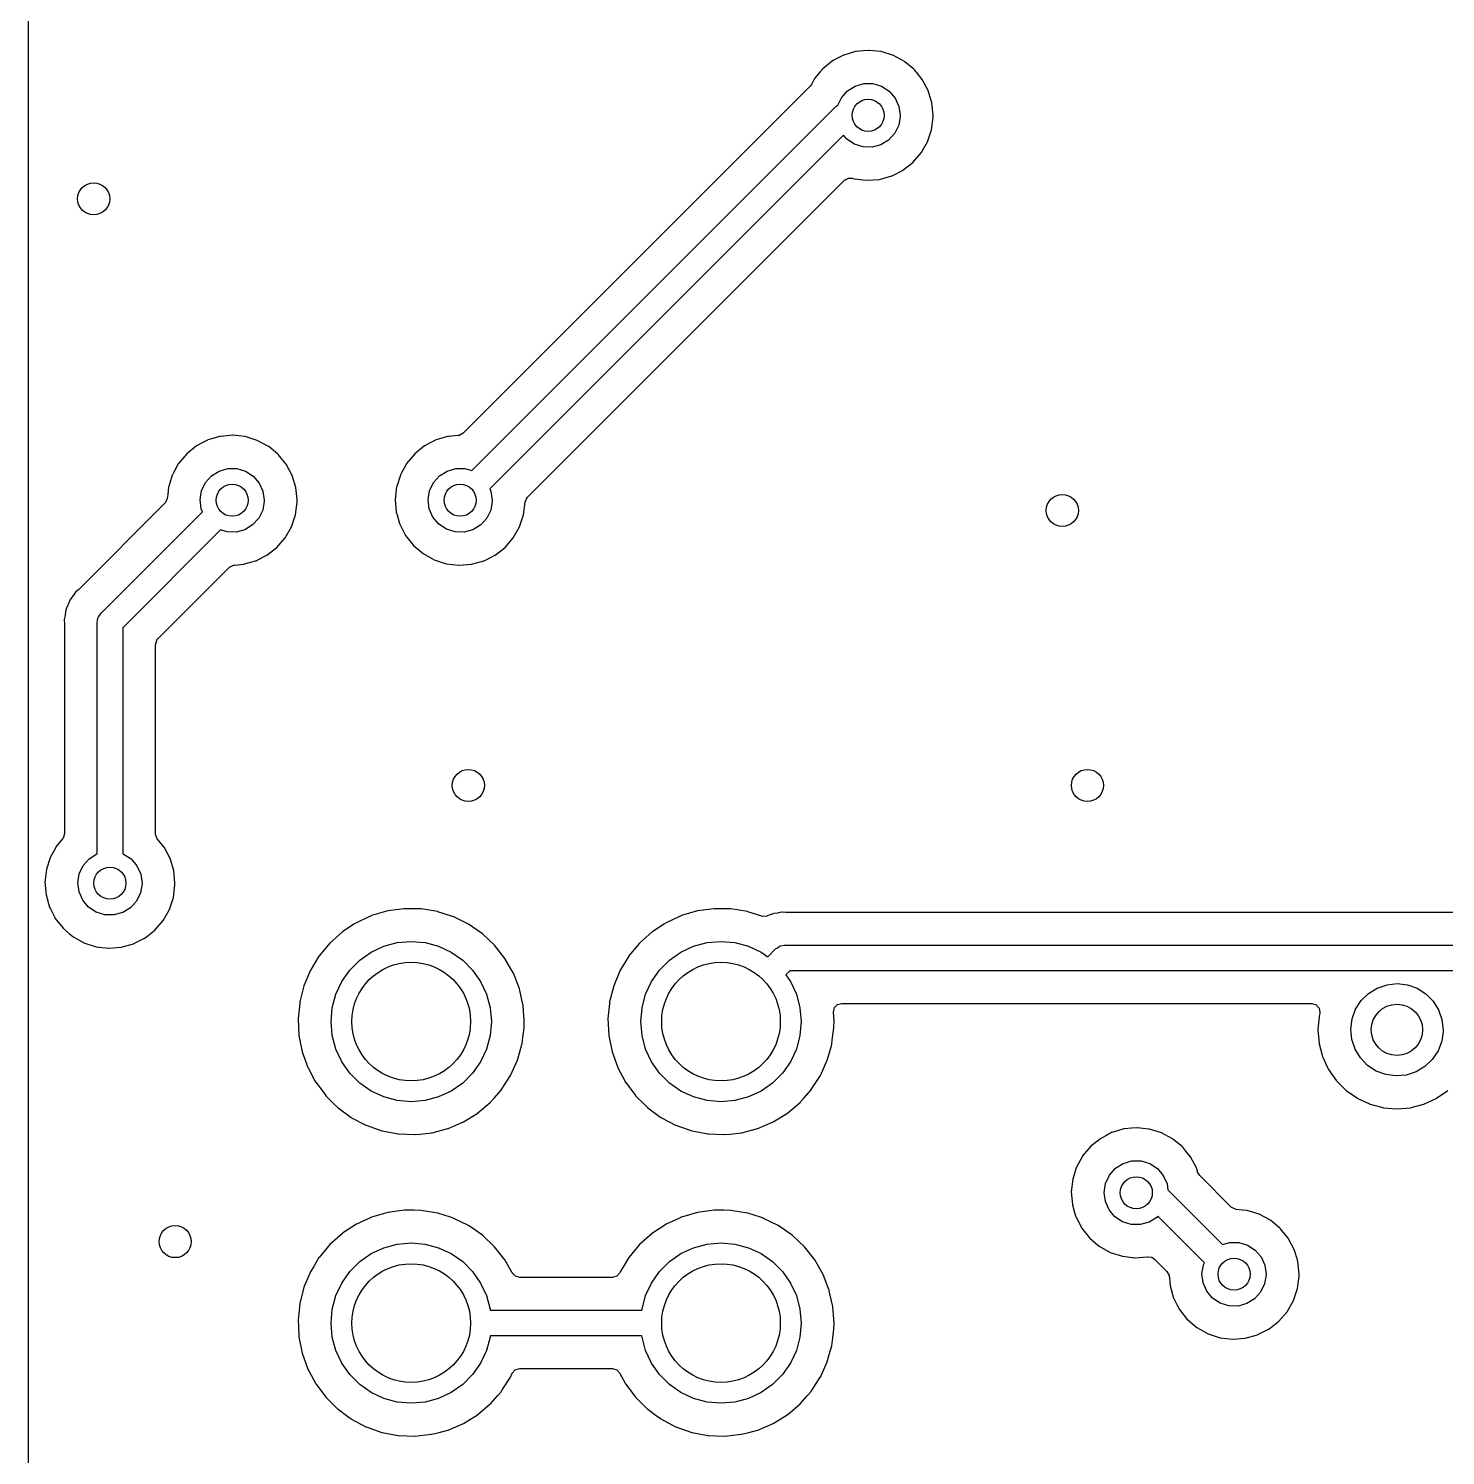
# Model space of a CAD drawing. Extents: x 41 to 172, y -238 to -26.
# Drawn here: x 41.15 to 63.24, y -192.56 to -170.32 of the extents above; entities that cross this region are included whole.
import ezdxf

# ---------------------------------------------------------------- set-up
doc = ezdxf.new("R2010")
doc.units = 0
doc.layers.add('BLACK', color=7, linetype='CONTINUOUS')

msp = doc.modelspace()

# ---------------------------------------------------------------- linework, layer by layer
at = {"layer": 'BLACK', "linetype": 'CONTINUOUS'}
for p, q in [((41.1485, -238.125), (41.1485, -26.0345)), ((53.6846, -170.824), (53.5305, -170.948)), ((53.7814, -170.773), (53.6846, -170.824)), ((53.8544, -170.735), (53.7814, -170.773)), ((53.8599, -170.732), (53.8544, -170.735)), ((53.8544, -170.735), (53.8544, -170.735)), ((53.9575, -170.704), (53.8599, -170.732)), ((54.0437, -170.678), (53.9575, -170.704)), ((54.0496, -170.676), (54.0437, -170.678)), ((54.0437, -170.678), (54.0437, -170.678)), ((54.0557, -170.676), (54.0496, -170.676)), ((54.0558, -170.676), (54.0557, -170.676)), ((54.1641, -170.666), (54.0558, -170.676)), ((54.2466, -170.659), (54.1641, -170.666)), ((54.2527, -170.659), (54.2466, -170.659)), ((54.4371, -170.679), (54.2527, -170.659)), ((54.2527, -170.659), (54.2527, -170.659)), ((54.4433, -170.679), (54.4371, -170.679)), ((54.4371, -170.679), (54.4371, -170.679)), ((54.6322, -170.738), (54.4433, -170.679)), ((54.8062, -170.832), (54.6322, -170.738)), ((54.8109, -170.836), (54.8062, -170.832)), ((54.9522, -170.953), (54.8109, -170.836)), ((54.8109, -170.836), (54.8109, -170.836)), ((53.4882, -170.998), (53.4033, -171.099)), ((53.5265, -170.953), (53.4882, -170.998)), ((53.5305, -170.948), (53.5265, -170.953)), ((54.9586, -170.958), (54.9522, -170.953)), ((54.9625, -170.963), (54.9586, -170.958)), ((54.9906, -170.997), (54.9625, -170.963)), ((54.9625, -170.963), (54.9625, -170.963)), ((55.0836, -171.111), (54.9906, -170.997)), ((53.3329, -171.217), (47.9231, -176.627)), ((53.3543, -171.189), (53.3329, -171.217)), ((53.3765, -171.148), (53.3543, -171.189)), ((53.4033, -171.099), (53.3765, -171.148)), ((53.9154, -171.291), (54.0353, -171.216)), ((54.0353, -171.216), (54.1716, -171.177)), ((54.1716, -171.177), (54.3134, -171.177)), ((54.3134, -171.177), (54.4492, -171.218)), ((54.4492, -171.218), (54.5682, -171.295)), ((55.1764, -171.286), (55.0836, -171.111)), ((53.7677, -171.512), (53.8216, -171.397)), ((53.8216, -171.397), (53.9154, -171.291)), ((54.5682, -171.295), (54.6607, -171.403)), ((54.6607, -171.403), (54.7194, -171.532)), ((55.2336, -171.475), (55.1764, -171.286)), ((55.2529, -171.672), (55.2336, -171.475)), ((48.059, -177.21), (53.7389, -171.53)), ((53.7389, -171.53), (53.7672, -171.513)), ((53.7672, -171.513), (53.7677, -171.512)), ((54.7394, -171.684), (54.7158, -171.824)), ((54.7194, -171.532), (54.7395, -171.672)), ((54.7395, -171.672), (54.7394, -171.684)), ((55.2277, -171.896), (55.2525, -171.7)), ((55.2525, -171.7), (55.2529, -171.672)), ((54.7158, -171.824), (54.654, -171.952)), ((55.1653, -172.084), (55.2277, -171.896)), ((53.8532, -171.982), (48.3412, -177.494)), ((53.9062, -172.045), (53.8532, -171.982)), ((54.0242, -172.123), (53.9062, -172.045)), ((54.1596, -172.165), (54.0242, -172.123)), ((54.3013, -172.168), (54.1596, -172.165)), ((54.4381, -172.131), (54.3013, -172.168)), ((54.5589, -172.057), (54.4381, -172.131)), ((54.654, -171.952), (54.5589, -172.057)), ((55.0676, -172.256), (55.1653, -172.084)), ((54.9383, -172.406), (55.0676, -172.256)), ((54.4155, -172.67), (54.606, -172.617)), ((54.606, -172.617), (54.6115, -172.614)), ((54.6115, -172.614), (54.777, -172.53)), ((54.6115, -172.614), (54.6115, -172.614)), ((54.777, -172.53), (54.7825, -172.528)), ((54.777, -172.53), (54.777, -172.53)), ((54.7825, -172.528), (54.9383, -172.406)), ((53.112, -173.442), (53.8695, -172.684)), ((53.8695, -172.684), (53.9318, -172.65)), ((53.9318, -172.65), (53.9975, -172.654)), ((53.9975, -172.654), (54.0219, -172.662)), ((54.0219, -172.662), (54.028, -172.662)), ((54.028, -172.662), (54.028, -172.662)), ((54.028, -172.662), (54.1617, -172.678)), ((54.1617, -172.678), (54.2183, -172.685)), ((54.2183, -172.685), (54.2244, -172.685)), ((54.2244, -172.685), (54.4093, -172.67)), ((54.2244, -172.685), (54.2244, -172.685)), ((54.4093, -172.67), (54.4093, -172.67)), ((54.4093, -172.67), (54.4155, -172.67)), ((49.77, -176.784), (53.112, -173.442)), ((43.7681, -176.825), (43.614, -176.949)), ((43.856, -176.779), (43.7681, -176.825)), ((43.9379, -176.736), (43.856, -176.779)), ((43.9434, -176.733), (43.9379, -176.736)), ((43.9379, -176.736), (43.9379, -176.736)), ((44.0221, -176.71), (43.9434, -176.733)), ((44.1272, -176.679), (44.0221, -176.71)), ((44.1331, -176.678), (44.1272, -176.679)), ((44.1272, -176.679), (44.1272, -176.679)), ((44.1392, -176.677), (44.1331, -176.678)), ((44.1393, -176.677), (44.1392, -176.677)), ((44.2476, -176.667), (44.1393, -176.677)), ((44.3301, -176.66), (44.2476, -176.667)), ((44.3362, -176.66), (44.3301, -176.66)), ((44.5206, -176.68), (44.3362, -176.66)), ((44.3362, -176.66), (44.3362, -176.66)), ((44.5268, -176.68), (44.5206, -176.68)), ((44.5206, -176.68), (44.5206, -176.68)), ((44.7157, -176.739), (44.5268, -176.68)), ((44.8897, -176.833), (44.7157, -176.739)), ((44.8944, -176.837), (44.8897, -176.833)), ((45.0357, -176.954), (44.8944, -176.837)), ((44.8944, -176.837), (44.8944, -176.837)), ((47.3241, -176.825), (47.17, -176.949)), ((47.412, -176.779), (47.3241, -176.825)), ((47.4939, -176.736), (47.412, -176.779)), ((47.4994, -176.733), (47.4939, -176.736)), ((47.4939, -176.736), (47.4939, -176.736)), ((47.5781, -176.71), (47.4994, -176.733)), ((47.6832, -176.679), (47.5781, -176.71)), ((47.6891, -176.678), (47.6832, -176.679)), ((47.6832, -176.679), (47.6832, -176.679)), ((47.6952, -176.677), (47.6891, -176.678)), ((47.6953, -176.677), (47.6952, -176.677)), ((47.8454, -176.663), (47.6953, -176.677)), ((47.8608, -176.661), (47.8454, -176.663)), ((47.9231, -176.627), (47.8608, -176.661)), ((48.928, -177.626), (49.77, -176.784)), ((43.614, -176.949), (43.4868, -177.1)), ((45.0421, -176.959), (45.0357, -176.954)), ((45.046, -176.964), (45.0421, -176.959)), ((45.0884, -177.016), (45.046, -176.964)), ((45.046, -176.964), (45.046, -176.964)), ((45.1671, -177.112), (45.0884, -177.016)), ((47.17, -176.949), (47.0428, -177.1)), ((43.3897, -177.28), (43.3336, -177.456)), ((43.3916, -177.274), (43.3897, -177.28)), ((43.3897, -177.28), (43.3897, -177.28)), ((43.4064, -177.247), (43.3916, -177.274)), ((43.4839, -177.106), (43.4064, -177.247)), ((43.4868, -177.1), (43.4839, -177.106)), ((43.4839, -177.106), (43.4839, -177.106)), ((43.9989, -177.292), (44.1188, -177.217)), ((44.1188, -177.217), (44.2551, -177.178)), ((44.2551, -177.178), (44.3969, -177.178)), ((44.3969, -177.178), (44.5327, -177.219)), ((44.5327, -177.219), (44.6517, -177.296)), ((45.2599, -177.287), (45.1671, -177.112)), ((45.3171, -177.476), (45.2599, -177.287)), ((46.9457, -177.28), (46.8896, -177.456)), ((46.9476, -177.274), (46.9457, -177.28)), ((46.9457, -177.28), (46.9457, -177.28)), ((46.9624, -177.247), (46.9476, -177.274)), ((47.0399, -177.106), (46.9624, -177.247)), ((47.0428, -177.1), (47.0399, -177.106)), ((47.0399, -177.106), (47.0399, -177.106)), ((47.5549, -177.292), (47.6748, -177.217)), ((47.6748, -177.217), (47.8111, -177.178)), ((47.8111, -177.178), (47.9529, -177.178)), ((47.9529, -177.178), (48.059, -177.21)), ((43.3318, -177.462), (43.3182, -177.583)), ((43.3336, -177.456), (43.3318, -177.462)), ((43.8448, -177.527), (43.9051, -177.398)), ((43.9051, -177.398), (43.9989, -177.292)), ((44.6517, -177.296), (44.7442, -177.404)), ((44.7442, -177.404), (44.8029, -177.533)), ((45.335, -177.659), (45.3171, -177.476)), ((46.8878, -177.462), (46.8657, -177.659)), ((46.8896, -177.456), (46.8878, -177.462)), ((47.4008, -177.527), (47.4611, -177.398)), ((47.4611, -177.398), (47.5549, -177.292)), ((48.3412, -177.494), (48.3589, -177.533)), ((43.2753, -177.719), (41.9375, -179.057)), ((43.2839, -177.709), (43.2753, -177.719)), ((43.3114, -177.644), (43.2839, -177.709)), ((43.3182, -177.583), (43.3114, -177.644)), ((43.823, -177.667), (43.8448, -177.527)), ((43.8414, -177.807), (43.823, -177.667)), ((44.8229, -177.685), (44.7993, -177.825)), ((44.8029, -177.533), (44.823, -177.673)), ((44.823, -177.673), (44.8229, -177.685)), ((45.3112, -177.898), (45.336, -177.701)), ((45.3364, -177.673), (45.335, -177.659)), ((45.336, -177.701), (45.3364, -177.673)), ((46.8657, -177.659), (46.8662, -177.665)), ((46.8662, -177.665), (46.8816, -177.848)), ((47.379, -177.667), (47.4008, -177.527)), ((47.3974, -177.807), (47.379, -177.667)), ((48.3789, -177.685), (48.3553, -177.825)), ((48.3589, -177.533), (48.379, -177.673)), ((48.379, -177.673), (48.3789, -177.685)), ((48.8672, -177.898), (48.892, -177.701)), ((48.892, -177.701), (48.8932, -177.701)), ((48.8932, -177.701), (48.9161, -177.64)), ((48.9161, -177.64), (48.928, -177.626)), ((42.2766, -179.437), (43.8611, -177.852)), ((43.8611, -177.852), (43.8414, -177.807)), ((44.7375, -177.953), (44.6424, -178.058)), ((44.7993, -177.825), (44.7375, -177.953)), ((45.2488, -178.085), (45.3112, -177.898)), ((46.8816, -177.848), (46.8823, -177.856)), ((46.8823, -177.856), (46.8942, -177.898)), ((46.8942, -177.898), (46.9343, -178.037)), ((47.4545, -177.937), (47.3974, -177.807)), ((47.5457, -178.046), (47.4545, -177.937)), ((48.2935, -177.953), (48.1984, -178.058)), ((48.3553, -177.825), (48.2935, -177.953)), ((48.8048, -178.085), (48.8672, -177.898)), ((44.1434, -178.135), (42.618, -179.661)), ((44.2431, -178.167), (44.1434, -178.135)), ((44.3848, -178.169), (44.2431, -178.167)), ((44.5216, -178.132), (44.3848, -178.169)), ((44.6424, -178.058), (44.5216, -178.132)), ((45.1511, -178.257), (45.2488, -178.085)), ((46.9343, -178.037), (46.9368, -178.046)), ((46.9368, -178.046), (47.0272, -178.222)), ((47.6637, -178.124), (47.5457, -178.046)), ((47.7991, -178.167), (47.6637, -178.124)), ((47.9408, -178.169), (47.7991, -178.167)), ((48.0776, -178.132), (47.9408, -178.169)), ((48.1984, -178.058), (48.0776, -178.132)), ((48.7071, -178.257), (48.8048, -178.085)), ((45.0218, -178.407), (45.1511, -178.257)), ((47.0272, -178.222), (47.15, -178.377)), ((47.15, -178.377), (47.3006, -178.505)), ((48.5778, -178.407), (48.7071, -178.257)), ((44.499, -178.671), (44.6895, -178.618)), ((44.6895, -178.618), (44.695, -178.615)), ((44.695, -178.615), (44.8605, -178.531)), ((44.695, -178.615), (44.695, -178.615)), ((44.8605, -178.531), (44.866, -178.529)), ((44.8605, -178.531), (44.8605, -178.531)), ((44.866, -178.529), (45.0218, -178.407)), ((47.3006, -178.505), (47.4733, -178.602)), ((47.4733, -178.602), (47.6614, -178.663)), ((48.055, -178.671), (48.2455, -178.618)), ((48.2455, -178.618), (48.251, -178.615)), ((48.251, -178.615), (48.3839, -178.548)), ((48.251, -178.615), (48.251, -178.615)), ((48.3839, -178.548), (48.4165, -178.531)), ((48.4165, -178.531), (48.422, -178.529)), ((48.4165, -178.531), (48.4165, -178.531)), ((48.422, -178.529), (48.5778, -178.407)), ((43.1634, -179.835), (44.2797, -178.718)), ((44.2797, -178.718), (44.342, -178.684)), ((44.342, -178.684), (44.3591, -178.682)), ((44.3591, -178.682), (44.4139, -178.678)), ((44.4139, -178.678), (44.4928, -178.671)), ((44.4928, -178.671), (44.4928, -178.671)), ((44.4928, -178.671), (44.499, -178.671)), ((47.6614, -178.663), (47.8578, -178.686)), ((47.8578, -178.686), (47.8639, -178.686)), ((47.8639, -178.686), (48.0488, -178.671)), ((47.8639, -178.686), (47.8639, -178.686)), ((48.0488, -178.671), (48.0488, -178.671)), ((48.0488, -178.671), (48.055, -178.671)), ((41.9312, -179.062), (41.8876, -179.1)), ((41.9375, -179.057), (41.9312, -179.062)), ((41.7862, -179.248), (41.7658, -179.3)), ((41.789, -179.241), (41.7862, -179.248)), ((41.7862, -179.248), (41.7862, -179.248)), ((41.7934, -179.235), (41.789, -179.241)), ((41.7946, -179.232), (41.7934, -179.235)), ((41.803, -179.217), (41.7946, -179.232)), ((41.8044, -179.215), (41.803, -179.217)), ((41.8075, -179.208), (41.8044, -179.215)), ((41.8469, -179.158), (41.8075, -179.208)), ((41.8509, -179.153), (41.8469, -179.158)), ((41.8832, -179.107), (41.8509, -179.153)), ((41.8876, -179.1), (41.8832, -179.107)), ((41.7173, -179.47), (41.7057, -179.533)), ((41.7184, -179.464), (41.7173, -179.47)), ((41.7257, -179.408), (41.7184, -179.464)), ((41.7267, -179.401), (41.7257, -179.408)), ((41.7257, -179.408), (41.7257, -179.408)), ((41.7295, -179.393), (41.7267, -179.401)), ((41.7301, -179.391), (41.7295, -179.393)), ((41.7348, -179.375), (41.7301, -179.391)), ((41.7356, -179.372), (41.7348, -179.375)), ((41.737, -179.365), (41.7356, -179.372)), ((41.7632, -179.306), (41.737, -179.365)), ((41.7658, -179.3), (41.7632, -179.306)), ((42.2255, -179.545), (42.2292, -179.512)), ((42.2292, -179.512), (42.2354, -179.502)), ((42.2354, -179.502), (42.2379, -179.491)), ((42.2379, -179.491), (42.2588, -179.465)), ((42.2588, -179.465), (42.2766, -179.437)), ((41.7057, -179.533), (41.7061, -179.541)), ((41.7061, -179.541), (41.7061, -179.541)), ((41.7061, -179.541), (41.7093, -179.595)), ((41.7093, -179.595), (41.7095, -179.603)), ((41.7095, -179.603), (41.7095, -182.871)), ((42.218, -179.578), (42.2255, -179.545)), ((42.218, -183.184), (42.218, -179.578)), ((42.618, -179.661), (42.618, -183.185)), ((43.1265, -179.924), (43.1465, -179.856)), ((43.1265, -182.87), (43.1265, -179.924)), ((43.1465, -179.856), (43.1634, -179.835)), ((41.5818, -183.069), (41.5789, -183.075)), ((41.68, -182.952), (41.5818, -183.069)), ((41.6895, -182.94), (41.68, -182.952)), ((41.7095, -182.871), (41.6895, -182.94)), ((43.1273, -182.884), (43.1265, -182.87)), ((43.1549, -182.95), (43.1273, -182.884)), ((43.2621, -183.081), (43.1549, -182.95)), ((41.4847, -183.249), (41.4286, -183.425)), ((41.4866, -183.243), (41.4847, -183.249)), ((41.4847, -183.249), (41.4847, -183.249)), ((41.5479, -183.131), (41.4866, -183.243)), ((41.5789, -183.075), (41.5479, -183.131)), ((41.5789, -183.075), (41.5789, -183.075)), ((42.0001, -183.367), (42.0939, -183.261)), ((42.0939, -183.261), (42.2138, -183.186)), ((42.2138, -183.186), (42.218, -183.184)), ((42.618, -183.185), (42.6277, -183.188)), ((42.6277, -183.188), (42.7467, -183.265)), ((42.7467, -183.265), (42.8392, -183.373)), ((43.3549, -183.256), (43.2621, -183.081)), ((43.4121, -183.445), (43.3549, -183.256)), ((41.4268, -183.431), (41.4047, -183.628)), ((41.4286, -183.425), (41.4268, -183.431)), ((41.918, -183.636), (41.9398, -183.496)), ((41.9398, -183.496), (42.0001, -183.367)), ((42.8392, -183.373), (42.8979, -183.502)), ((42.8979, -183.502), (42.918, -183.642)), ((43.4314, -183.642), (43.4121, -183.445)), ((41.4047, -183.628), (41.4213, -183.825)), ((41.9364, -183.776), (41.918, -183.636)), ((42.9179, -183.654), (42.8943, -183.794)), ((42.918, -183.642), (42.9179, -183.654)), ((43.4062, -183.867), (43.431, -183.67)), ((43.431, -183.67), (43.4314, -183.642)), ((41.4213, -183.825), (41.4758, -184.015)), ((41.9935, -183.906), (41.9364, -183.776)), ((42.0847, -184.015), (41.9935, -183.906)), ((42.8325, -183.922), (42.7374, -184.027)), ((42.8943, -183.794), (42.8325, -183.922)), ((43.3438, -184.054), (43.4062, -183.867)), ((41.4758, -184.015), (41.4903, -184.043)), ((41.4903, -184.043), (41.5581, -184.175)), ((41.5581, -184.175), (41.5662, -184.191)), ((42.2027, -184.093), (42.0847, -184.015)), ((42.3381, -184.136), (42.2027, -184.093)), ((42.4798, -184.138), (42.3381, -184.136)), ((42.6166, -184.101), (42.4798, -184.138)), ((42.7374, -184.027), (42.6166, -184.101)), ((43.2461, -184.226), (43.3438, -184.054)), ((46.4567, -184.167), (46.2601, -184.258)), ((46.4932, -184.15), (46.4567, -184.167)), ((46.4974, -184.148), (46.4932, -184.15)), ((46.4932, -184.15), (46.4932, -184.15)), ((46.7484, -184.075), (46.4974, -184.148)), ((47.0073, -184.04), (46.7484, -184.075)), ((47.012, -184.04), (47.0073, -184.04)), ((47.1549, -184.042), (47.012, -184.04)), ((47.012, -184.04), (47.012, -184.04)), ((47.2687, -184.043), (47.1549, -184.042)), ((47.5267, -184.085), (47.2687, -184.043)), ((47.5311, -184.087), (47.5267, -184.085)), ((47.7593, -184.16), (47.5311, -184.087)), ((47.7756, -184.165), (47.7593, -184.16)), ((47.7798, -184.167), (47.7756, -184.165)), ((48.0058, -184.279), (47.7798, -184.167)), ((47.7798, -184.167), (47.7798, -184.167)), ((51.2867, -184.167), (51.0901, -184.258)), ((51.3232, -184.15), (51.2867, -184.167)), ((51.3274, -184.148), (51.3232, -184.15)), ((51.3232, -184.15), (51.3232, -184.15)), ((51.5784, -184.075), (51.3274, -184.148)), ((51.8373, -184.04), (51.5784, -184.075)), ((51.842, -184.04), (51.8373, -184.04)), ((51.9849, -184.042), (51.842, -184.04)), ((51.842, -184.04), (51.842, -184.04)), ((52.0987, -184.043), (51.9849, -184.042)), ((52.3567, -184.085), (52.0987, -184.043)), ((52.3611, -184.087), (52.3567, -184.085)), ((52.5792, -184.157), (52.3611, -184.087)), ((52.5914, -184.16), (52.5792, -184.157)), ((52.6622, -184.154), (52.5914, -184.16)), ((52.6661, -184.153), (52.6622, -184.154)), ((52.6722, -184.15), (52.6661, -184.153)), ((52.7238, -184.128), (52.6722, -184.15)), ((52.7307, -184.125), (52.7238, -184.128)), ((52.7238, -184.128), (52.7238, -184.128)), ((52.7382, -184.123), (52.7307, -184.125)), ((52.7407, -184.123), (52.7382, -184.123)), ((52.757, -184.118), (52.7407, -184.123)), ((52.7597, -184.118), (52.757, -184.118)), ((52.7668, -184.115), (52.7597, -184.118)), ((52.8302, -184.107), (52.7668, -184.115)), ((52.8367, -184.106), (52.8302, -184.107)), ((52.8996, -184.095), (52.8367, -184.106)), ((52.9072, -184.096), (52.8996, -184.095)), ((52.9574, -184.099), (52.9072, -184.096)), ((52.9072, -184.096), (52.9072, -184.096)), ((52.9659, -184.099), (52.9574, -184.099)), ((72.0074, -184.099), (52.9659, -184.099)), ((41.5662, -184.191), (41.689, -184.346)), ((41.689, -184.346), (41.6937, -184.35)), ((41.6937, -184.35), (41.6937, -184.35)), ((41.6937, -184.35), (41.7873, -184.43)), ((42.961, -184.498), (43.1168, -184.376)), ((43.1168, -184.376), (43.2461, -184.226)), ((46.0415, -184.401), (45.8465, -184.575)), ((46.0454, -184.398), (46.0415, -184.401)), ((46.2211, -184.283), (46.0454, -184.398)), ((46.0454, -184.398), (46.0454, -184.398)), ((46.2601, -184.258), (46.2211, -184.283)), ((48.01, -184.281), (48.0058, -184.279)), ((48.2248, -184.43), (48.01, -184.281)), ((50.8715, -184.401), (50.6765, -184.575)), ((50.8754, -184.398), (50.8715, -184.401)), ((51.0511, -184.283), (50.8754, -184.398)), ((50.8754, -184.398), (50.8754, -184.398)), ((51.0901, -184.258), (51.0511, -184.283)), ((41.7873, -184.43), (41.8396, -184.474)), ((41.8396, -184.474), (42.0123, -184.571)), ((42.0123, -184.571), (42.2004, -184.632)), ((42.594, -184.64), (42.7845, -184.587)), ((42.7845, -184.587), (42.79, -184.584)), ((42.79, -184.584), (42.9555, -184.5)), ((42.79, -184.584), (42.79, -184.584)), ((42.9555, -184.5), (42.961, -184.498)), ((42.9555, -184.5), (42.9555, -184.5)), ((45.8465, -184.575), (45.6794, -184.776)), ((46.49, -184.717), (46.6875, -184.625)), ((46.6875, -184.625), (46.8979, -184.569)), ((46.8979, -184.569), (47.115, -184.55)), ((47.115, -184.55), (47.3321, -184.569)), ((47.3321, -184.569), (47.5425, -184.625)), ((47.5425, -184.625), (47.74, -184.717)), ((48.4151, -184.609), (48.2248, -184.43)), ((48.577, -184.814), (48.4151, -184.609)), ((50.6765, -184.575), (50.5094, -184.776)), ((51.32, -184.717), (51.5175, -184.625)), ((51.5175, -184.625), (51.7279, -184.569)), ((51.7279, -184.569), (51.945, -184.55)), ((51.945, -184.55), (52.1621, -184.569)), ((52.1621, -184.569), (52.3725, -184.625)), ((52.3725, -184.625), (52.57, -184.717)), ((52.8241, -184.649), (52.8503, -184.628)), ((52.8503, -184.628), (52.8615, -184.625)), ((52.8615, -184.625), (52.8712, -184.619)), ((52.8712, -184.619), (52.9044, -184.615)), ((52.9044, -184.615), (52.937, -184.608)), ((52.937, -184.608), (72.0323, -184.608)), ((42.2004, -184.632), (42.3968, -184.655)), ((42.3968, -184.655), (42.4029, -184.655)), ((42.4029, -184.655), (42.5878, -184.64)), ((42.4029, -184.655), (42.4029, -184.655)), ((42.5878, -184.64), (42.5878, -184.64)), ((42.5878, -184.64), (42.594, -184.64)), ((45.6769, -184.78), (45.5535, -184.983)), ((45.6794, -184.776), (45.6769, -184.78)), ((46.1574, -184.997), (46.3115, -184.842)), ((46.3115, -184.842), (46.49, -184.717)), ((47.74, -184.717), (47.9185, -184.842)), ((47.9185, -184.842), (48.0726, -184.997)), ((48.7066, -185.041), (48.577, -184.814)), ((50.5069, -184.78), (50.3835, -184.983)), ((50.5094, -184.776), (50.5069, -184.78)), ((50.9874, -184.997), (51.1415, -184.842)), ((51.1415, -184.842), (51.32, -184.717)), ((52.57, -184.717), (52.6727, -184.789)), ((52.6727, -184.789), (52.7958, -184.666)), ((52.7958, -184.666), (52.8241, -184.649)), ((45.5438, -184.999), (45.4427, -185.24)), ((45.5535, -184.983), (45.5438, -184.999)), ((46.0325, -185.175), (46.1574, -184.997)), ((48.0726, -184.997), (48.1975, -185.175)), ((48.7083, -185.045), (48.7066, -185.041)), ((48.7967, -185.272), (48.7083, -185.045)), ((48.7083, -185.045), (48.7083, -185.045)), ((50.3738, -184.999), (50.2727, -185.24)), ((50.3835, -184.983), (50.3738, -184.999)), ((50.8625, -185.175), (50.9874, -184.997)), ((53.0198, -185.008), (52.9556, -185.072)), ((52.9556, -185.072), (53.0275, -185.175)), ((71.9174, -185.008), (53.0198, -185.008)), ((45.4427, -185.24), (45.3784, -185.494)), ((45.9404, -185.372), (46.0325, -185.175)), ((48.1975, -185.175), (48.2896, -185.372)), ((48.8014, -185.284), (48.7967, -185.272)), ((48.8024, -185.289), (48.8014, -185.284)), ((48.8574, -185.532), (48.8024, -185.289)), ((50.2727, -185.24), (50.2084, -185.494)), ((50.7704, -185.372), (50.8625, -185.175)), ((53.0275, -185.175), (53.1196, -185.372)), ((62.0407, -185.361), (62.1774, -185.277)), ((62.1774, -185.277), (62.3294, -185.225)), ((62.3294, -185.225), (62.489, -185.208)), ((62.489, -185.208), (62.6484, -185.227)), ((62.6484, -185.227), (62.7996, -185.281)), ((62.7996, -185.281), (62.9352, -185.367)), ((45.376, -185.517), (45.3522, -185.754)), ((45.3779, -185.498), (45.376, -185.517)), ((45.3784, -185.494), (45.3779, -185.498)), ((45.3779, -185.498), (45.3779, -185.498)), ((45.884, -185.583), (45.9404, -185.372)), ((48.2896, -185.372), (48.346, -185.583)), ((50.206, -185.517), (50.1822, -185.754)), ((50.2079, -185.498), (50.206, -185.517)), ((50.2084, -185.494), (50.2079, -185.498)), ((50.2079, -185.498), (50.2079, -185.498)), ((50.714, -185.583), (50.7704, -185.372)), ((53.1196, -185.372), (53.176, -185.583)), ((53.7624, -185.532), (53.8231, -185.516)), ((53.8231, -185.516), (61.1582, -185.516)), ((61.1582, -185.516), (61.2263, -185.537)), ((61.8391, -185.608), (61.926, -185.473)), ((61.926, -185.473), (62.0407, -185.361)), ((62.9352, -185.367), (63.0483, -185.481)), ((63.0483, -185.481), (63.1333, -185.617)), ((45.865, -185.8), (45.884, -185.583)), ((48.346, -185.583), (48.365, -185.8)), ((48.8591, -185.539), (48.8574, -185.532)), ((48.8594, -185.544), (48.8591, -185.539)), ((48.8721, -185.715), (48.8594, -185.544)), ((48.8594, -185.544), (48.8594, -185.544)), ((48.875, -185.754), (48.8721, -185.715)), ((50.695, -185.8), (50.714, -185.583)), ((53.176, -185.583), (53.195, -185.8)), ((53.6974, -185.652), (53.7123, -185.582)), ((53.7025, -185.72), (53.6974, -185.652)), ((53.7084, -185.8), (53.7025, -185.72)), ((53.7123, -185.582), (53.7624, -185.532)), ((61.2263, -185.537), (61.2728, -185.59)), ((61.2695, -185.714), (61.2508, -185.928)), ((61.2799, -185.675), (61.2695, -185.714)), ((61.2728, -185.59), (61.2829, -185.66)), ((61.2829, -185.66), (61.2799, -185.675)), ((61.7842, -185.759), (61.8391, -185.608)), ((63.1333, -185.617), (63.1861, -185.768)), ((45.3522, -185.754), (45.3647, -186.015)), ((45.884, -186.017), (45.865, -185.8)), ((48.365, -185.8), (48.346, -186.017)), ((48.8507, -186.092), (48.8756, -185.895)), ((48.8784, -185.8), (48.875, -185.754)), ((48.8756, -185.895), (48.876, -185.892)), ((48.8756, -185.895), (48.8756, -185.895)), ((48.876, -185.892), (48.8765, -185.874)), ((48.8765, -185.874), (48.8783, -185.803)), ((48.8783, -185.803), (48.8784, -185.8)), ((50.1822, -185.754), (50.1947, -186.015)), ((50.714, -186.017), (50.695, -185.8)), ((53.195, -185.8), (53.176, -186.017)), ((53.6807, -186.092), (53.7056, -185.895)), ((53.7056, -185.895), (53.706, -185.892)), ((53.7056, -185.895), (53.7056, -185.895)), ((53.706, -185.892), (53.7065, -185.874)), ((53.7065, -185.874), (53.7083, -185.803)), ((53.7083, -185.803), (53.7084, -185.8)), ((61.2508, -185.928), (61.2695, -186.142)), ((61.7641, -185.918), (61.7842, -185.759)), ((61.7797, -186.078), (61.7641, -185.918)), ((63.2037, -185.948), (63.1814, -186.107)), ((63.1861, -185.768), (63.204, -185.928)), ((63.204, -185.928), (63.2037, -185.948)), ((45.3647, -186.015), (45.4157, -186.271)), ((45.9404, -186.228), (45.884, -186.017)), ((48.346, -186.017), (48.2896, -186.228)), ((48.7721, -186.403), (48.8354, -186.179)), ((48.8354, -186.179), (48.8418, -186.156)), ((48.8418, -186.156), (48.843, -186.152)), ((48.8418, -186.156), (48.8418, -186.156)), ((48.843, -186.152), (48.8507, -186.092)), ((50.1947, -186.015), (50.2457, -186.271)), ((50.7704, -186.228), (50.714, -186.017)), ((53.176, -186.017), (53.1196, -186.228)), ((53.6021, -186.403), (53.6654, -186.179)), ((53.6654, -186.179), (53.6718, -186.156)), ((53.6718, -186.156), (53.673, -186.152)), ((53.6718, -186.156), (53.6718, -186.156)), ((53.673, -186.152), (53.6807, -186.092)), ((61.2695, -186.142), (61.271, -186.147)), ((61.271, -186.147), (61.271, -186.147)), ((61.271, -186.147), (61.3129, -186.304)), ((61.8304, -186.23), (61.7797, -186.078)), ((63.1814, -186.107), (63.1244, -186.257)), ((45.4157, -186.271), (45.504, -186.517)), ((46.0325, -186.425), (45.9404, -186.228)), ((48.2896, -186.228), (48.1975, -186.425)), ((48.6647, -186.641), (48.7721, -186.403)), ((50.2457, -186.271), (50.334, -186.517)), ((50.8625, -186.425), (50.7704, -186.228)), ((53.1196, -186.228), (53.0275, -186.425)), ((53.4947, -186.641), (53.6021, -186.403)), ((61.3129, -186.304), (61.3252, -186.35)), ((61.3252, -186.35), (61.3275, -186.355)), ((61.3275, -186.355), (61.3275, -186.355)), ((61.3275, -186.355), (61.4012, -186.513)), ((61.9136, -186.367), (61.8304, -186.23)), ((62.0251, -186.483), (61.9136, -186.367)), ((63.0356, -186.391), (62.9193, -186.502)), ((63.1244, -186.257), (63.0356, -186.391)), ((45.504, -186.517), (45.5062, -186.521)), ((45.5062, -186.521), (45.6133, -186.721)), ((46.1574, -186.603), (46.0325, -186.425)), ((46.3115, -186.758), (46.1574, -186.603)), ((48.0726, -186.603), (47.9185, -186.758)), ((48.1975, -186.425), (48.0726, -186.603)), ((50.334, -186.517), (50.3362, -186.521)), ((50.3362, -186.521), (50.4433, -186.721)), ((50.9874, -186.603), (50.8625, -186.425)), ((51.1415, -186.758), (50.9874, -186.603)), ((52.9026, -186.603), (52.7485, -186.758)), ((53.0275, -186.425), (52.9026, -186.603)), ((61.4012, -186.513), (61.416, -186.545)), ((61.416, -186.545), (61.5393, -186.721)), ((62.1594, -186.571), (62.0251, -186.483)), ((62.3098, -186.627), (62.1594, -186.571)), ((62.4689, -186.648), (62.3098, -186.627)), ((62.7814, -186.584), (62.6288, -186.633)), ((62.9193, -186.502), (62.7814, -186.584)), ((45.6133, -186.721), (45.6277, -186.747)), ((45.6277, -186.747), (45.6305, -186.751)), ((45.6305, -186.751), (45.6305, -186.751)), ((45.6305, -186.751), (45.7813, -186.953)), ((46.49, -186.883), (46.3115, -186.758)), ((47.9185, -186.758), (47.74, -186.883)), ((48.5233, -186.861), (48.6647, -186.641)), ((50.4433, -186.721), (50.4577, -186.747)), ((50.4577, -186.747), (50.4605, -186.751)), ((50.4605, -186.751), (50.4605, -186.751)), ((50.4605, -186.751), (50.6113, -186.953)), ((51.32, -186.883), (51.1415, -186.758)), ((52.7485, -186.758), (52.57, -186.883)), ((53.3533, -186.861), (53.4947, -186.641)), ((61.5393, -186.721), (61.6913, -186.873)), ((62.6288, -186.633), (62.4689, -186.648)), ((45.7813, -186.953), (45.7813, -186.953)), ((45.7813, -186.953), (45.7841, -186.957)), ((45.7841, -186.957), (45.7874, -186.96)), ((45.7874, -186.96), (45.7874, -186.96)), ((45.7874, -186.96), (45.9161, -187.088)), ((46.6875, -186.975), (46.49, -186.883)), ((46.8979, -187.031), (46.6875, -186.975)), ((47.115, -187.05), (46.8979, -187.031)), ((47.3321, -187.031), (47.115, -187.05)), ((47.5425, -186.975), (47.3321, -187.031)), ((47.74, -186.883), (47.5425, -186.975)), ((48.1551, -187.224), (48.3474, -187.061)), ((48.3474, -187.061), (48.351, -187.058)), ((48.3474, -187.061), (48.3474, -187.061)), ((48.351, -187.058), (48.408, -186.993)), ((48.408, -186.993), (48.5203, -186.865)), ((48.5203, -186.865), (48.5233, -186.861)), ((48.5203, -186.865), (48.5203, -186.865)), ((50.6113, -186.953), (50.6113, -186.953)), ((50.6113, -186.953), (50.6141, -186.957)), ((50.6141, -186.957), (50.6174, -186.96)), ((50.6174, -186.96), (50.6174, -186.96)), ((50.6174, -186.96), (50.7461, -187.088)), ((51.5175, -186.975), (51.32, -186.883)), ((51.7279, -187.031), (51.5175, -186.975)), ((51.945, -187.05), (51.7279, -187.031)), ((52.1621, -187.031), (51.945, -187.05)), ((52.3725, -186.975), (52.1621, -187.031)), ((52.57, -186.883), (52.3725, -186.975)), ((52.9851, -187.224), (53.1774, -187.061)), ((53.1774, -187.061), (53.181, -187.058)), ((53.1774, -187.061), (53.1774, -187.061)), ((53.181, -187.058), (53.238, -186.993)), ((53.238, -186.993), (53.3503, -186.865)), ((53.3503, -186.865), (53.3533, -186.861)), ((53.3503, -186.865), (53.3503, -186.865)), ((61.6913, -186.873), (61.8674, -186.996)), ((61.8674, -186.996), (61.8724, -186.998)), ((61.8724, -186.998), (61.8724, -186.998)), ((61.8724, -186.998), (62.0562, -187.084)), ((62.9118, -187.084), (63.0956, -186.998)), ((63.0956, -186.998), (63.1006, -186.996)), ((63.0956, -186.998), (63.0956, -186.998)), ((63.1006, -186.996), (63.2767, -186.873)), ((45.9161, -187.088), (45.9697, -187.141)), ((45.9697, -187.141), (45.9735, -187.144)), ((45.9735, -187.144), (45.9735, -187.144)), ((45.9735, -187.144), (46.1767, -187.293)), ((46.1767, -187.293), (46.1805, -187.295)), ((46.1805, -187.295), (46.1847, -187.298)), ((46.1847, -187.298), (46.1847, -187.298)), ((46.1847, -187.298), (46.4077, -187.415)), ((47.9293, -187.364), (48.1515, -187.227)), ((48.1515, -187.227), (48.1551, -187.224)), ((48.1551, -187.224), (48.1551, -187.224)), ((50.7461, -187.088), (50.7997, -187.141)), ((50.7997, -187.141), (50.8035, -187.144)), ((50.8035, -187.144), (50.8035, -187.144)), ((50.8035, -187.144), (51.0067, -187.293)), ((51.0067, -187.293), (51.0105, -187.295)), ((51.0105, -187.295), (51.0147, -187.298)), ((51.0147, -187.298), (51.0147, -187.298)), ((51.0147, -187.298), (51.2377, -187.415)), ((52.7593, -187.364), (52.9815, -187.227)), ((52.9815, -187.227), (52.9851, -187.224)), ((52.9851, -187.224), (52.9851, -187.224)), ((62.0562, -187.084), (62.0622, -187.087)), ((62.0622, -187.087), (62.0675, -187.088)), ((62.0675, -187.088), (62.0675, -187.088)), ((62.0675, -187.088), (62.2645, -187.141)), ((62.2645, -187.141), (62.2645, -187.141)), ((62.2645, -187.141), (62.2699, -187.142)), ((62.2699, -187.142), (62.484, -187.161)), ((62.484, -187.161), (62.6981, -187.142)), ((62.6981, -187.142), (62.7035, -187.141)), ((62.7035, -187.141), (62.9005, -187.088)), ((62.7035, -187.141), (62.7035, -187.141)), ((62.9005, -187.088), (62.9058, -187.087)), ((62.9005, -187.088), (62.9005, -187.088)), ((62.9058, -187.087), (62.9118, -187.084)), ((46.4077, -187.415), (46.4077, -187.415)), ((46.4077, -187.415), (46.4118, -187.417)), ((46.4118, -187.417), (46.6586, -187.503)), ((46.6586, -187.503), (46.6632, -187.504)), ((46.6632, -187.504), (46.9108, -187.551)), ((47.4409, -187.533), (47.6846, -187.469)), ((47.6846, -187.469), (47.6891, -187.467)), ((47.6846, -187.469), (47.6846, -187.469)), ((47.6891, -187.467), (47.9293, -187.364)), ((51.2377, -187.415), (51.2377, -187.415)), ((51.2377, -187.415), (51.2418, -187.417)), ((51.2418, -187.417), (51.4886, -187.503)), ((51.4886, -187.503), (51.4932, -187.504)), ((51.4932, -187.504), (51.7408, -187.551)), ((52.2709, -187.533), (52.5146, -187.469)), ((52.5146, -187.469), (52.5191, -187.467)), ((52.5146, -187.469), (52.5146, -187.469)), ((52.5191, -187.467), (52.7593, -187.364)), ((58.1255, -187.503), (58.0404, -187.528)), ((58.2242, -187.474), (58.1255, -187.503)), ((58.2301, -187.473), (58.2242, -187.474)), ((58.2242, -187.474), (58.2242, -187.474)), ((58.2362, -187.472), (58.2301, -187.473)), ((58.2363, -187.472), (58.2362, -187.472)), ((58.3446, -187.462), (58.2363, -187.472)), ((58.4271, -187.455), (58.3446, -187.462)), ((58.4332, -187.455), (58.4271, -187.455)), ((58.6176, -187.475), (58.4332, -187.455)), ((58.4332, -187.455), (58.4332, -187.455)), ((58.6238, -187.475), (58.6176, -187.475)), ((58.6176, -187.475), (58.6176, -187.475)), ((58.8127, -187.534), (58.6238, -187.475)), ((46.9108, -187.551), (46.9108, -187.551)), ((46.9108, -187.551), (46.9154, -187.552)), ((46.9154, -187.552), (47.046, -187.557)), ((47.046, -187.557), (47.1719, -187.562)), ((47.1719, -187.562), (47.1719, -187.562)), ((47.1719, -187.562), (47.1765, -187.562)), ((47.1765, -187.562), (47.256, -187.554)), ((47.256, -187.554), (47.4317, -187.534)), ((47.4317, -187.534), (47.4317, -187.534)), ((47.4317, -187.534), (47.4364, -187.534)), ((47.4364, -187.534), (47.4409, -187.533)), ((51.7408, -187.551), (51.7408, -187.551)), ((51.7408, -187.551), (51.7454, -187.552)), ((51.7454, -187.552), (51.876, -187.557)), ((51.876, -187.557), (52.0019, -187.562)), ((52.0019, -187.562), (52.0019, -187.562)), ((52.0019, -187.562), (52.0065, -187.562)), ((52.0065, -187.562), (52.086, -187.554)), ((52.086, -187.554), (52.2617, -187.534)), ((52.2617, -187.534), (52.2617, -187.534)), ((52.2617, -187.534), (52.2664, -187.534)), ((52.2664, -187.534), (52.2709, -187.533)), ((57.8651, -187.62), (57.711, -187.744)), ((57.9441, -187.579), (57.8651, -187.62)), ((58.0349, -187.531), (57.9441, -187.579)), ((58.0404, -187.528), (58.0349, -187.531)), ((58.0349, -187.531), (58.0349, -187.531)), ((58.9867, -187.628), (58.8127, -187.534)), ((58.9914, -187.632), (58.9867, -187.628)), ((59.1327, -187.749), (58.9914, -187.632)), ((58.9914, -187.632), (58.9914, -187.632)), ((57.5774, -187.907), (57.4886, -188.069)), ((57.5809, -187.901), (57.5774, -187.907)), ((57.5838, -187.895), (57.5809, -187.901)), ((57.5809, -187.901), (57.5809, -187.901)), ((57.711, -187.744), (57.5838, -187.895)), ((59.1391, -187.754), (59.1327, -187.749)), ((59.143, -187.759), (59.1391, -187.754)), ((59.1937, -187.821), (59.143, -187.759)), ((59.143, -187.759), (59.143, -187.759)), ((59.2641, -187.907), (59.1937, -187.821)), ((59.3569, -188.082), (59.2641, -187.907)), ((57.4844, -188.082), (57.4288, -188.257)), ((57.4867, -188.075), (57.4844, -188.082)), ((57.4886, -188.069), (57.4867, -188.075)), ((57.4867, -188.075), (57.4867, -188.075)), ((58.0021, -188.193), (58.0959, -188.087)), ((58.0959, -188.087), (58.2158, -188.012)), ((58.2158, -188.012), (58.3521, -187.973)), ((58.3521, -187.973), (58.4939, -187.973)), ((58.4939, -187.973), (58.6297, -188.014)), ((58.6297, -188.014), (58.7487, -188.091)), ((58.7487, -188.091), (58.8412, -188.199)), ((59.3722, -188.132), (59.3569, -188.082)), ((59.3768, -188.148), (59.3722, -188.132)), ((59.4083, -188.2), (59.3768, -188.148)), ((57.4288, -188.257), (57.4067, -188.454)), ((57.92, -188.462), (57.9418, -188.322)), ((57.9418, -188.322), (58.0021, -188.193)), ((58.8412, -188.199), (58.8999, -188.328)), ((58.8999, -188.328), (58.9138, -188.425)), ((59.8989, -188.691), (59.4083, -188.2)), ((57.4067, -188.454), (57.4233, -188.651)), ((57.9384, -188.602), (57.92, -188.462)), ((57.9955, -188.732), (57.9384, -188.602)), ((58.9138, -188.425), (59.7636, -189.275)), ((46.4932, -188.85), (46.4567, -188.867)), ((46.4974, -188.848), (46.4932, -188.85)), ((46.4932, -188.85), (46.4932, -188.85)), ((46.7484, -188.775), (46.4974, -188.848)), ((47.0073, -188.74), (46.7484, -188.775)), ((47.012, -188.74), (47.0073, -188.74)), ((47.1549, -188.742), (47.012, -188.74)), ((47.012, -188.74), (47.012, -188.74)), ((47.2687, -188.743), (47.1549, -188.742)), ((47.5267, -188.785), (47.2687, -188.743)), ((47.5311, -188.787), (47.5267, -188.785)), ((47.7294, -188.85), (47.5311, -188.787)), ((47.7756, -188.865), (47.7294, -188.85)), ((51.3232, -188.85), (51.2867, -188.867)), ((51.3274, -188.848), (51.3232, -188.85)), ((51.3232, -188.85), (51.3232, -188.85)), ((51.5784, -188.775), (51.3274, -188.848)), ((51.8373, -188.74), (51.5784, -188.775)), ((51.842, -188.74), (51.8373, -188.74)), ((51.9849, -188.742), (51.842, -188.74)), ((51.842, -188.74), (51.842, -188.74)), ((52.0987, -188.743), (51.9849, -188.742)), ((52.3567, -188.785), (52.0987, -188.743)), ((52.3611, -188.787), (52.3567, -188.785)), ((52.5594, -188.85), (52.3611, -188.787)), ((52.6056, -188.865), (52.5594, -188.85)), ((57.4233, -188.651), (57.425, -188.657)), ((57.425, -188.657), (57.4587, -188.774)), ((57.4587, -188.774), (57.4778, -188.841)), ((57.4778, -188.841), (57.4806, -188.847)), ((57.4806, -188.847), (57.5601, -189.001)), ((58.0867, -188.841), (57.9955, -188.732)), ((58.2047, -188.919), (58.0867, -188.841)), ((58.7394, -188.853), (58.6186, -188.927)), ((58.7567, -188.834), (58.7394, -188.853)), ((59.4815, -189.558), (58.7567, -188.834)), ((59.9092, -188.7), (59.8989, -188.691)), ((59.9748, -188.727), (59.9092, -188.7)), ((60.0781, -188.738), (59.9748, -188.727)), ((60.1416, -188.745), (60.0781, -188.738)), ((60.1478, -188.745), (60.1416, -188.745)), ((60.1416, -188.745), (60.1416, -188.745)), ((60.3367, -188.804), (60.1478, -188.745)), ((60.5107, -188.898), (60.3367, -188.804)), ((46.2211, -188.983), (46.0454, -189.098)), ((46.2601, -188.958), (46.2211, -188.983)), ((46.4567, -188.867), (46.2601, -188.958)), ((47.7798, -188.867), (47.7756, -188.865)), ((48.0058, -188.979), (47.7798, -188.867)), ((47.7798, -188.867), (47.7798, -188.867)), ((48.01, -188.981), (48.0058, -188.979)), ((48.0138, -188.983), (48.01, -188.981)), ((48.0139, -188.983), (48.0138, -188.983)), ((48.0397, -189.001), (48.0139, -188.983)), ((48.2248, -189.13), (48.0397, -189.001)), ((51.0511, -188.983), (50.8754, -189.098)), ((51.0901, -188.958), (51.0511, -188.983)), ((51.2867, -188.867), (51.0901, -188.958)), ((52.6098, -188.867), (52.6056, -188.865)), ((52.8358, -188.979), (52.6098, -188.867)), ((52.6098, -188.867), (52.6098, -188.867)), ((52.84, -188.981), (52.8358, -188.979)), ((52.8438, -188.983), (52.84, -188.981)), ((52.8439, -188.983), (52.8438, -188.983)), ((52.8697, -189.001), (52.8439, -188.983)), ((53.0548, -189.13), (52.8697, -189.001)), ((57.5601, -189.001), (57.5682, -189.017)), ((57.5682, -189.017), (57.691, -189.172)), ((58.3401, -188.962), (58.2047, -188.919)), ((58.4818, -188.964), (58.3401, -188.962)), ((58.6186, -188.927), (58.4818, -188.964)), ((60.5154, -188.902), (60.5107, -188.898)), ((60.6583, -189.02), (60.5154, -188.902)), ((60.5154, -188.902), (60.5154, -188.902)), ((60.6631, -189.024), (60.6583, -189.02)), ((60.667, -189.029), (60.6631, -189.024)), ((60.6886, -189.055), (60.667, -189.029)), ((60.667, -189.029), (60.667, -189.029)), ((60.7881, -189.177), (60.6886, -189.055)), ((45.8465, -189.275), (45.6794, -189.476)), ((46.0415, -189.101), (45.8465, -189.275)), ((46.0454, -189.098), (46.0415, -189.101)), ((46.0454, -189.098), (46.0454, -189.098)), ((46.6875, -189.325), (46.8979, -189.269)), ((46.8979, -189.269), (47.115, -189.25)), ((47.115, -189.25), (47.3321, -189.269)), ((47.3321, -189.269), (47.5425, -189.325)), ((48.4151, -189.309), (48.2248, -189.13)), ((50.6765, -189.275), (50.5094, -189.476)), ((50.8715, -189.101), (50.6765, -189.275)), ((50.8754, -189.098), (50.8715, -189.101)), ((50.8754, -189.098), (50.8754, -189.098)), ((51.5175, -189.325), (51.7279, -189.269)), ((51.7279, -189.269), (51.945, -189.25)), ((51.945, -189.25), (52.1621, -189.269)), ((52.1621, -189.269), (52.3725, -189.325)), ((53.2451, -189.309), (53.0548, -189.13)), ((57.691, -189.172), (57.6957, -189.176)), ((57.6957, -189.176), (57.6957, -189.176)), ((57.6957, -189.176), (57.8221, -189.284)), ((57.8221, -189.284), (57.8416, -189.3)), ((57.8416, -189.3), (58.0143, -189.397)), ((59.7636, -189.275), (59.8761, -189.243)), ((59.8761, -189.243), (60.0179, -189.243)), ((60.0179, -189.243), (60.1537, -189.284)), ((60.1537, -189.284), (60.2727, -189.361)), ((60.8809, -189.352), (60.7881, -189.177)), ((45.6769, -189.48), (45.6006, -189.606)), ((45.6794, -189.476), (45.6769, -189.48)), ((46.3115, -189.542), (46.49, -189.417)), ((46.49, -189.417), (46.6875, -189.325)), ((47.5425, -189.325), (47.74, -189.417)), ((47.74, -189.417), (47.9185, -189.542)), ((48.577, -189.514), (48.4151, -189.309)), ((48.6854, -189.704), (48.577, -189.514)), ((50.5069, -189.48), (50.4306, -189.606)), ((50.5094, -189.476), (50.5069, -189.48)), ((51.1415, -189.542), (51.32, -189.417)), ((51.32, -189.417), (51.5175, -189.325)), ((52.3725, -189.325), (52.57, -189.417)), ((52.57, -189.417), (52.7485, -189.542)), ((53.407, -189.514), (53.2451, -189.309)), ((53.5366, -189.741), (53.407, -189.514)), ((58.0143, -189.397), (58.2024, -189.458)), ((58.2024, -189.458), (58.3988, -189.481)), ((58.3988, -189.481), (58.4049, -189.481)), ((58.4049, -189.481), (58.5898, -189.466)), ((58.4049, -189.481), (58.4049, -189.481)), ((58.5898, -189.466), (58.5898, -189.466)), ((58.5898, -189.466), (58.596, -189.466)), ((58.596, -189.466), (58.596, -189.466)), ((58.596, -189.466), (58.6644, -189.474)), ((58.6644, -189.474), (58.7048, -189.501)), ((58.7048, -189.501), (58.8984, -189.694)), ((60.2727, -189.361), (60.3652, -189.469)), ((60.3652, -189.469), (60.4239, -189.598)), ((60.8999, -189.415), (60.8809, -189.352)), ((60.9311, -189.518), (60.8999, -189.415)), ((60.9381, -189.541), (60.9311, -189.518)), ((45.5438, -189.699), (45.4427, -189.94)), ((45.6006, -189.606), (45.5438, -189.699)), ((46.0325, -189.875), (46.1574, -189.697)), ((46.1574, -189.697), (46.3115, -189.542)), ((47.9185, -189.542), (48.0726, -189.697)), ((48.0726, -189.697), (48.1975, -189.875)), ((48.6993, -189.728), (48.6854, -189.704)), ((48.7406, -189.771), (48.6993, -189.728)), ((50.3676, -189.714), (50.3228, -189.769)), ((50.372, -189.704), (50.3676, -189.714)), ((50.3738, -189.699), (50.372, -189.704)), ((50.372, -189.704), (50.372, -189.704)), ((50.4306, -189.606), (50.3738, -189.699)), ((50.8625, -189.875), (50.9874, -189.697)), ((50.9874, -189.697), (51.1415, -189.542)), ((52.7485, -189.542), (52.9026, -189.697)), ((52.9026, -189.697), (53.0275, -189.875)), ((53.5383, -189.745), (53.5366, -189.741)), ((53.6288, -189.978), (53.5383, -189.745)), ((53.5383, -189.745), (53.5383, -189.745)), ((58.8984, -189.694), (58.9324, -189.757)), ((59.444, -189.732), (59.4658, -189.592)), ((59.4624, -189.872), (59.444, -189.732)), ((59.4658, -189.592), (59.4815, -189.558)), ((60.4239, -189.598), (60.444, -189.738)), ((60.444, -189.738), (60.4439, -189.75)), ((60.9574, -189.738), (60.9381, -189.541)), ((60.957, -189.766), (60.9574, -189.738)), ((45.4427, -189.94), (45.3784, -190.194)), ((45.9404, -190.072), (46.0325, -189.875)), ((48.1975, -189.875), (48.2896, -190.072)), ((48.8087, -189.791), (48.7406, -189.771)), ((50.2514, -189.791), (48.8087, -189.791)), ((50.3228, -189.769), (50.2514, -189.791)), ((50.7704, -190.072), (50.8625, -189.875)), ((53.0275, -189.875), (53.1196, -190.072)), ((58.9324, -189.757), (58.9348, -189.773)), ((58.9348, -189.773), (58.9362, -189.789)), ((58.9362, -189.789), (58.9473, -189.921)), ((58.9473, -189.921), (59.0018, -190.111)), ((59.5195, -190.002), (59.4624, -189.872)), ((60.4203, -189.89), (60.3585, -190.018)), ((60.4439, -189.75), (60.4203, -189.89)), ((60.9271, -189.978), (60.9322, -189.963)), ((60.9322, -189.963), (60.957, -189.766)), ((45.884, -190.283), (45.9404, -190.072)), ((48.2896, -190.072), (48.346, -190.283)), ((50.714, -190.283), (50.7704, -190.072)), ((53.1196, -190.072), (53.176, -190.283)), ((53.6314, -189.984), (53.6288, -189.978)), ((53.6339, -189.996), (53.6314, -189.984)), ((53.6852, -190.222), (53.6339, -189.996)), ((59.0018, -190.111), (59.0046, -190.117)), ((59.0046, -190.117), (59.059, -190.222)), ((59.6107, -190.111), (59.5195, -190.002)), ((59.7287, -190.189), (59.6107, -190.111)), ((59.8641, -190.232), (59.7287, -190.189)), ((60.2634, -190.123), (60.1426, -190.197)), ((60.3585, -190.018), (60.2634, -190.123)), ((60.7721, -190.322), (60.8698, -190.15)), ((60.8698, -190.15), (60.9271, -189.978)), ((45.3784, -190.194), (45.3522, -190.454)), ((45.865, -190.5), (45.884, -190.283)), ((48.346, -190.283), (48.3475, -190.3)), ((48.3475, -190.3), (50.7125, -190.3)), ((50.7125, -190.3), (50.714, -190.283)), ((53.176, -190.283), (53.195, -190.5)), ((53.6891, -190.239), (53.6852, -190.222)), ((53.6894, -190.244), (53.6891, -190.239)), ((53.6988, -190.371), (53.6894, -190.244)), ((53.6894, -190.244), (53.6894, -190.244)), ((53.7084, -190.5), (53.6988, -190.371)), ((59.059, -190.222), (59.0922, -190.287)), ((59.0922, -190.287), (59.215, -190.442)), ((60.0058, -190.234), (59.8641, -190.232)), ((60.1426, -190.197), (60.0058, -190.234)), ((60.6428, -190.472), (60.7721, -190.322)), ((45.3522, -190.454), (45.3524, -190.459)), ((45.3524, -190.459), (45.3564, -190.543)), ((45.3524, -190.459), (45.3524, -190.459)), ((45.3564, -190.543), (45.3647, -190.715)), ((45.884, -190.717), (45.865, -190.5)), ((53.195, -190.5), (53.176, -190.717)), ((53.6884, -190.731), (53.7056, -190.595)), ((53.7056, -190.595), (53.706, -190.592)), ((53.7056, -190.595), (53.7056, -190.595)), ((53.706, -190.592), (53.7084, -190.5)), ((59.215, -190.442), (59.2197, -190.446)), ((59.2197, -190.446), (59.2197, -190.446)), ((59.2197, -190.446), (59.3314, -190.541)), ((59.3314, -190.541), (59.3656, -190.57)), ((59.3656, -190.57), (59.5383, -190.667)), ((60.316, -190.68), (60.4815, -190.596)), ((60.4815, -190.596), (60.487, -190.594)), ((60.4815, -190.596), (60.4815, -190.596)), ((60.487, -190.594), (60.6428, -190.472)), ((45.3647, -190.715), (45.4157, -190.971)), ((45.9404, -190.928), (45.884, -190.717)), ((48.346, -190.717), (48.2896, -190.928)), ((48.3475, -190.7), (48.346, -190.717)), ((50.7125, -190.7), (48.3475, -190.7)), ((50.714, -190.717), (50.7125, -190.7)), ((50.7704, -190.928), (50.714, -190.717)), ((53.176, -190.717), (53.1196, -190.928)), ((53.6339, -190.99), (53.6718, -190.856)), ((53.6718, -190.856), (53.673, -190.852)), ((53.6718, -190.856), (53.6718, -190.856)), ((53.673, -190.852), (53.6884, -190.731)), ((59.5383, -190.667), (59.7264, -190.728)), ((59.7264, -190.728), (59.9228, -190.751)), ((59.9228, -190.751), (59.9289, -190.751)), ((59.9289, -190.751), (60.1138, -190.736)), ((59.9289, -190.751), (59.9289, -190.751)), ((60.1138, -190.736), (60.1138, -190.736)), ((60.1138, -190.736), (60.12, -190.736)), ((60.12, -190.736), (60.3105, -190.683)), ((60.3105, -190.683), (60.316, -190.68)), ((60.316, -190.68), (60.316, -190.68)), ((45.4157, -190.971), (45.504, -191.217)), ((46.0325, -191.125), (45.9404, -190.928)), ((48.2896, -190.928), (48.1975, -191.125)), ((50.8625, -191.125), (50.7704, -190.928)), ((53.1196, -190.928), (53.0275, -191.125)), ((53.6021, -191.103), (53.6339, -190.99)), ((45.504, -191.217), (45.5172, -191.242)), ((45.5172, -191.242), (45.6221, -191.437)), ((46.1574, -191.303), (46.0325, -191.125)), ((48.1975, -191.125), (48.0726, -191.303)), ((48.6647, -191.341), (48.6912, -191.283)), ((48.6912, -191.283), (48.7374, -191.229)), ((48.7374, -191.229), (48.8061, -191.208)), ((48.8061, -191.208), (50.254, -191.208)), ((50.254, -191.208), (50.3221, -191.229)), ((50.3221, -191.229), (50.365, -191.275)), ((50.365, -191.275), (50.4521, -191.437)), ((50.9874, -191.303), (50.8625, -191.125)), ((53.0275, -191.125), (52.9026, -191.303)), ((53.4947, -191.341), (53.6021, -191.103)), ((45.6221, -191.437), (45.6277, -191.447)), ((45.6277, -191.447), (45.6305, -191.451)), ((45.6305, -191.451), (45.6305, -191.451)), ((45.6305, -191.451), (45.7813, -191.653)), ((46.3115, -191.458), (46.1574, -191.303)), ((46.49, -191.583), (46.3115, -191.458)), ((47.9185, -191.458), (47.74, -191.583)), ((48.0726, -191.303), (47.9185, -191.458)), ((48.5353, -191.543), (48.6622, -191.345)), ((48.6622, -191.345), (48.6647, -191.341)), ((50.4521, -191.437), (50.4577, -191.447)), ((50.4577, -191.447), (50.4605, -191.451)), ((50.4605, -191.451), (50.4605, -191.451)), ((50.4605, -191.451), (50.6113, -191.653)), ((51.1415, -191.458), (50.9874, -191.303)), ((51.32, -191.583), (51.1415, -191.458)), ((52.7485, -191.458), (52.57, -191.583)), ((52.9026, -191.303), (52.7485, -191.458)), ((53.3653, -191.543), (53.4922, -191.345)), ((53.4922, -191.345), (53.4947, -191.341)), ((45.7813, -191.653), (45.7813, -191.653)), ((45.7813, -191.653), (45.7841, -191.657)), ((45.7841, -191.657), (45.7874, -191.66)), ((45.7874, -191.66), (45.7874, -191.66)), ((45.7874, -191.66), (45.9544, -191.826)), ((46.6875, -191.675), (46.49, -191.583)), ((46.8979, -191.731), (46.6875, -191.675)), ((47.115, -191.75), (46.8979, -191.731)), ((47.3321, -191.731), (47.115, -191.75)), ((47.5425, -191.675), (47.3321, -191.731)), ((47.74, -191.583), (47.5425, -191.675)), ((48.351, -191.758), (48.4609, -191.633)), ((48.4609, -191.633), (48.5203, -191.565)), ((48.5203, -191.565), (48.5233, -191.561)), ((48.5203, -191.565), (48.5203, -191.565)), ((48.5233, -191.561), (48.5353, -191.543)), ((50.6113, -191.653), (50.6113, -191.653)), ((50.6113, -191.653), (50.6141, -191.657)), ((50.6141, -191.657), (50.6174, -191.66)), ((50.6174, -191.66), (50.6174, -191.66)), ((50.6174, -191.66), (50.7844, -191.826)), ((51.5175, -191.675), (51.32, -191.583)), ((51.7279, -191.731), (51.5175, -191.675)), ((51.945, -191.75), (51.7279, -191.731)), ((52.1621, -191.731), (51.945, -191.75)), ((52.3725, -191.675), (52.1621, -191.731)), ((52.57, -191.583), (52.3725, -191.675)), ((53.181, -191.758), (53.2909, -191.633)), ((53.2909, -191.633), (53.3503, -191.565)), ((53.3503, -191.565), (53.3533, -191.561)), ((53.3503, -191.565), (53.3503, -191.565)), ((53.3533, -191.561), (53.3653, -191.543)), ((45.9544, -191.826), (45.9697, -191.841)), ((45.9697, -191.841), (45.9735, -191.844)), ((45.9735, -191.844), (45.9735, -191.844)), ((45.9735, -191.844), (46.1243, -191.954)), ((46.1243, -191.954), (46.1805, -191.995)), ((47.9955, -192.023), (48.1475, -191.929)), ((48.1475, -191.929), (48.1515, -191.927)), ((48.1475, -191.929), (48.1475, -191.929)), ((48.1515, -191.927), (48.1551, -191.924)), ((48.1551, -191.924), (48.3474, -191.761)), ((48.1551, -191.924), (48.1551, -191.924)), ((48.3474, -191.761), (48.351, -191.758)), ((48.3474, -191.761), (48.3474, -191.761)), ((50.7844, -191.826), (50.7997, -191.841)), ((50.7997, -191.841), (50.8035, -191.844)), ((50.8035, -191.844), (50.8035, -191.844)), ((50.8035, -191.844), (50.9543, -191.954)), ((50.9543, -191.954), (51.0105, -191.995)), ((52.8255, -192.023), (52.9775, -191.929)), ((52.9775, -191.929), (52.9815, -191.927)), ((52.9775, -191.929), (52.9775, -191.929)), ((52.9815, -191.927), (52.9851, -191.924)), ((52.9851, -191.924), (53.1774, -191.761)), ((52.9851, -191.924), (52.9851, -191.924)), ((53.1774, -191.761), (53.181, -191.758)), ((53.1774, -191.761), (53.1774, -191.761)), ((46.1805, -191.995), (46.1847, -191.998)), ((46.1847, -191.998), (46.1847, -191.998)), ((46.1847, -191.998), (46.4077, -192.115)), ((46.4077, -192.115), (46.4077, -192.115)), ((46.4077, -192.115), (46.4118, -192.117)), ((46.4118, -192.117), (46.6586, -192.203)), ((47.5491, -192.204), (47.6846, -192.169)), ((47.6846, -192.169), (47.6891, -192.167)), ((47.6846, -192.169), (47.6846, -192.169)), ((47.6891, -192.167), (47.9293, -192.064)), ((47.9293, -192.064), (47.9955, -192.023)), ((51.0105, -191.995), (51.0147, -191.998)), ((51.0147, -191.998), (51.0147, -191.998)), ((51.0147, -191.998), (51.2377, -192.115)), ((51.2377, -192.115), (51.2377, -192.115)), ((51.2377, -192.115), (51.2418, -192.117)), ((51.2418, -192.117), (51.4886, -192.203)), ((52.3791, -192.204), (52.5146, -192.169)), ((52.5146, -192.169), (52.5191, -192.167)), ((52.5146, -192.169), (52.5146, -192.169)), ((52.5191, -192.167), (52.7593, -192.064)), ((52.7593, -192.064), (52.8255, -192.023)), ((46.6586, -192.203), (46.6632, -192.204)), ((46.6632, -192.204), (46.9108, -192.251)), ((46.9108, -192.251), (46.9108, -192.251)), ((46.9108, -192.251), (46.9154, -192.252)), ((46.9154, -192.252), (47.046, -192.257)), ((47.046, -192.257), (47.1719, -192.262)), ((47.1719, -192.262), (47.1719, -192.262)), ((47.1719, -192.262), (47.1765, -192.262)), ((47.1765, -192.262), (47.256, -192.254)), ((47.256, -192.254), (47.4317, -192.234)), ((47.4317, -192.234), (47.4317, -192.234)), ((47.4317, -192.234), (47.4364, -192.234)), ((47.4364, -192.234), (47.5491, -192.204)), ((51.4886, -192.203), (51.4932, -192.204)), ((51.4932, -192.204), (51.7408, -192.251)), ((51.7408, -192.251), (51.7408, -192.251)), ((51.7408, -192.251), (51.7454, -192.252)), ((51.7454, -192.252), (51.876, -192.257)), ((51.876, -192.257), (52.0019, -192.262)), ((52.0019, -192.262), (52.0019, -192.262)), ((52.0019, -192.262), (52.0065, -192.262)), ((52.0065, -192.262), (52.086, -192.254)), ((52.086, -192.254), (52.2617, -192.234)), ((52.2617, -192.234), (52.2617, -192.234)), ((52.2617, -192.234), (52.2664, -192.234)), ((52.2664, -192.234), (52.3791, -192.204))]:
    msp.add_line(p, q, dxfattribs=at)
at = {"layer": 'BLACK'}
for centre, radius in [((54.2395, -171.672), 0.25), ((42.164, -172.974), 0.25), ((44.323, -177.673), 0.25), ((47.879, -177.673), 0.25), ((57.2665, -177.832), 0.25), ((48.006, -182.118), 0.25), ((57.658, -182.118), 0.25), ((42.418, -183.642), 0.25), ((47.115, -185.8), 0.925), ((51.945, -185.8), 0.925), ((62.484, -185.928), 0.4), ((58.42, -188.468), 0.25), ((43.434, -189.23), 0.25), ((59.944, -189.738), 0.25), ((47.115, -190.5), 0.925), ((51.945, -190.5), 0.925)]:
    msp.add_circle(centre, radius, dxfattribs=at)

doc.saveas('drawing.dxf')
